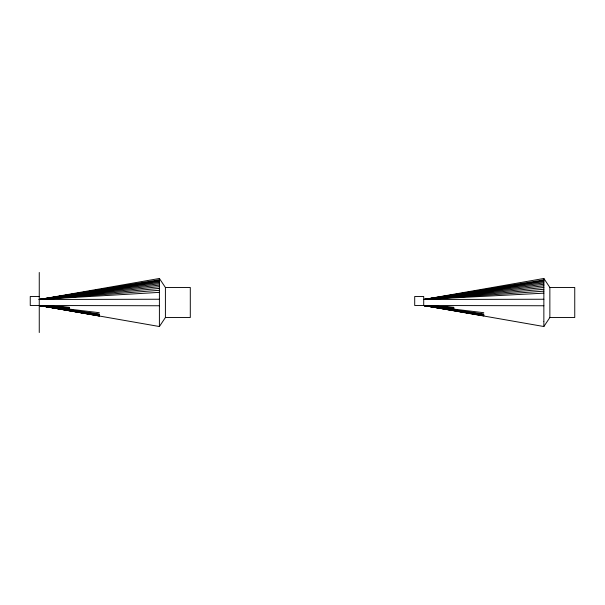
<?xml version="1.0" encoding="UTF-8"?>
<svg xmlns="http://www.w3.org/2000/svg" width="605" height="605" viewBox="0 0 605 605"><rect width="100%" height="100%" fill="white"/><g stroke="black" fill="none" stroke-linecap="round" stroke-linejoin="round"><path stroke-width="0.91" d="M39.257 296.495L30.25 296.495L30.25 305.502L39.257 305.502L159.402 326.526L165.407 317.519L165.407 287.481L159.402 278.474L39.257 299.498L159.402 299.241M483.788 315.855L423.712 305.502L423.712 296.495L414.705 296.495L414.705 305.502L423.712 305.502L543.857 326.526L549.862 317.519L549.862 287.481L543.857 278.474L423.712 299.498L543.857 299.241M159.402 279.76L39.257 299.498L159.402 292.359M543.857 279.843L423.712 299.498L543.857 293.168M159.402 280.493L39.257 299.498L159.402 290.302M543.857 280.659L423.712 299.498L543.857 291.194M159.402 281.393L39.257 299.498L159.402 288.404M543.857 281.665L423.712 299.498L543.857 289.288M159.402 282.452L39.257 299.498L159.402 286.664M543.857 282.868L423.712 299.498L543.857 287.473M159.402 283.685L39.257 299.498L159.402 285.091M543.857 284.244L423.712 299.498L543.857 285.787M165.407 287.481L190.295 287.481L190.295 317.519L165.407 317.519M549.862 287.481L574.75 287.481L574.75 317.519L549.862 317.519M543.857 305.759L423.712 305.502L483.788 315.651M159.402 305.759L39.257 305.502L99.333 315.976M453.75 307.287L423.712 305.502L483.788 315.371M69.295 307.287L39.257 305.502L99.333 315.855M453.75 307.552L423.712 305.502L483.788 315.008M69.295 307.552L39.257 305.502L99.333 315.651M453.75 307.801L423.712 305.502L483.788 314.555M69.295 307.801L39.257 305.502L99.333 315.371M453.75 308.043L423.712 305.502L483.788 314.025M69.295 308.043L39.257 305.502L99.333 315.008M453.75 308.278L423.712 305.502L429.263 306.236M69.295 308.278L39.257 305.502L99.333 314.555M453.75 308.497L423.712 305.502L483.788 312.709M69.295 308.497L39.257 305.502L99.333 314.025M453.75 308.709L423.712 305.502L453.75 308.913M69.295 308.709L39.257 305.502L44.808 306.236M69.295 308.913L39.257 305.502L99.333 312.709M431.108 306.478L432.953 306.72M46.653 306.478L48.506 306.72M543.857 278.474L543.857 321.315M543.857 321.535L543.857 326.526M159.402 278.474L159.402 326.526M39.257 272.462L39.257 332.538"/></g></svg>
